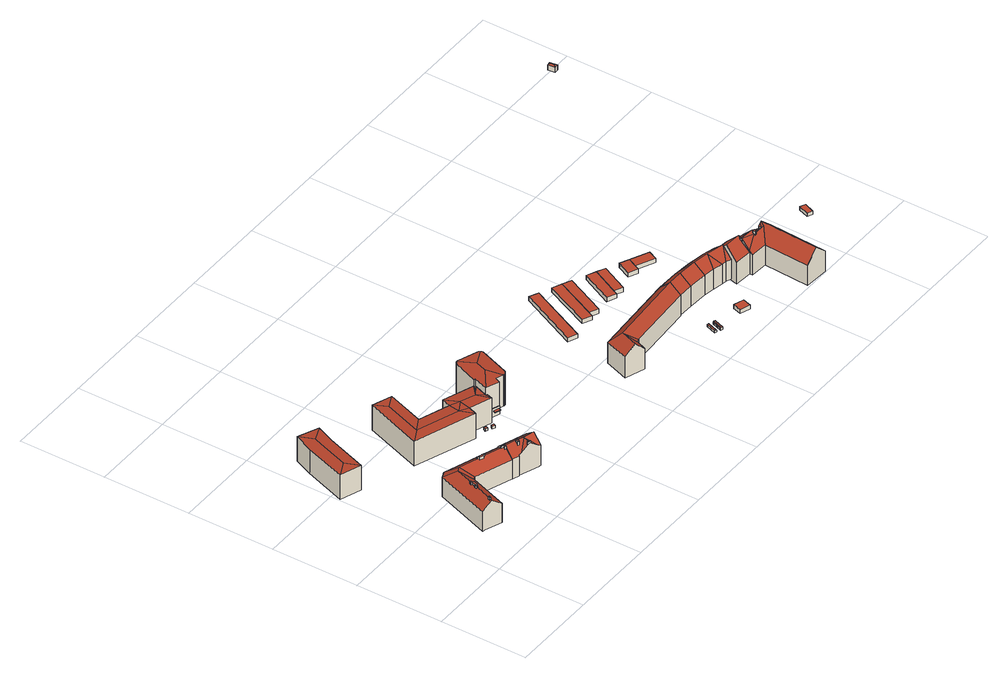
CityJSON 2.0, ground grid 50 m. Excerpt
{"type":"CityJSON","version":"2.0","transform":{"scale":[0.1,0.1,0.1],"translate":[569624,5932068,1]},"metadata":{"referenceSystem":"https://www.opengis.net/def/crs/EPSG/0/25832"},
"CityObjects":{
"building1":{"type":"Building","attributes":{"Grundfläche 2D":"463.631315","Grundhöhe NN":"1.616"},"geometry":[{"type":"Solid","lod":"3","boundaries":[[[[0,1,2,3,4,5]],[[3,6,4]],[[1,0,7]],[[3,2,1,7,8,6]],[[9,10,5,4]],[[10,11,0,5]],[[11,12,7,0]],[[12,13,8,7]],[[13,14,6,8]],[[14,9,4,6]],[[14,13,12,11,10,9]]]],"semantics":{"surfaces":[{"type":"RoofSurface"},{"type":"WallSurface"},{"type":"GroundSurface"}],"values":[[0,0,0,0,1,1,1,1,1,1,2]]}}]},
"building2":{"type":"Building","attributes":{"Grundfläche 2D":"709.509752","Grundhöhe NN":"1.701"},"children":["building2-1","building2-2","building2-3","building2-4","building2-5","building2-6","building2-7"],"geometry":[{"type":"Solid","lod":"3","boundaries":[[[[15,16,17,18,19,20,21]],[[21,22,23,15]],[[24,25,23,22,26,27,28,29,30]],[[24,30,29,28,31,32,33,34,23,25]],[[34,35,15,23]],[[36,37,38,39,19,18,17,16,15,35]],[[21,20,40,41]],[[22,21,41,42]],[[26,22,42,43]],[[44,33,32,31,28,27,26,43,45]],[[34,33,44,46]],[[35,34,46,47]],[[36,35,47,48]],[[49,50,40,20,19,39,38,37,36,48,51]],[[50,49,51,48,47,46,44,45,43,42,41,40]]]],"semantics":{"surfaces":[{"type":"RoofSurface"},{"type":"WallSurface"},{"type":"GroundSurface"}],"values":[[0,0,0,0,0,0,1,1,1,1,1,1,1,1,2]]}}]},
"building2-1":{"type":"BuildingInstallation","parents":["building2"],"geometry":[{"type":"MultiSurface","lod":"3","boundaries":[[[52,53,54,55,56,57,58]],[[59,60,56,55]],[[61,57,56,60]],[[62,63,64,53,52,58]],[[64,65,59,55,54,53]]],"semantics":{"surfaces":[{"type":"RoofSurface"},{"type":"WallSurface"}],"values":[0,1,1,1,1]}}]},
"building2-2":{"type":"BuildingInstallation","parents":["building2"],"geometry":[{"type":"MultiSurface","lod":"3","boundaries":[[[66,67,68,69,70]],[[71,72,68,67]],[[69,68,72,18]],[[70,69,18,73]],[[66,74,71,67]]],"semantics":{"surfaces":[{"type":"RoofSurface"},{"type":"WallSurface"}],"values":[0,1,1,1,1]}}]},
"building2-3":{"type":"BuildingInstallation","parents":["building2"],"geometry":[{"type":"MultiSurface","lod":"3","boundaries":[[[75,76,77,78,79,80,81]],[[79,78,31,82]],[[81,80,83,84]],[[84,27,75,81]],[[76,75,27,28,31,78,77]]],"semantics":{"surfaces":[{"type":"RoofSurface"},{"type":"WallSurface"}],"values":[0,1,1,1,1]}}]},
"building2-4":{"type":"BuildingInstallation","parents":["building2"],"geometry":[{"type":"MultiSurface","lod":"3","boundaries":[[[85,86,87,88,89,90,91,92,93,94,95,96,97,98,99,100,101,102]],[[25,103,94,93,92,91,104,105]],[[95,94,103,106]],[[106,107,96,95]],[[98,97,96,107,108,109]],[[98,109,110,99]],[[100,99,110,111]],[[112,102,101,100,111,30]],[[113,86,85,102,112,114]],[[113,115,87,86]],[[116,88,87,115]],[[116,117,89,88]],[[117,118,104,91,90,89]]],"semantics":{"surfaces":[{"type":"RoofSurface"},{"type":"WallSurface"}],"values":[0,1,1,1,1,1,1,1,1,1,1,1,1]}}]},
"building2-5":{"type":"BuildingInstallation","parents":["building2"],"geometry":[{"type":"MultiSurface","lod":"3","boundaries":[[[119,120,58,57,66,70,121]],[[74,66,57,61]],[[121,70,73,17,122]],[[119,121,122,123]],[[123,16,62,58,120,119]]],"semantics":{"surfaces":[{"type":"RoofSurface"},{"type":"WallSurface"}],"values":[0,1,1,1,1]}}]},
"building2-6":{"type":"BuildingInstallation","parents":["building2"],"geometry":[{"type":"MultiSurface","lod":"3","boundaries":[[[124,80,79,125,126,127]],[[82,128,125,79]],[[126,125,128,129]],[[129,29,130,124,127,126]],[[80,124,130,83]]],"semantics":{"surfaces":[{"type":"RoofSurface"},{"type":"WallSurface"}],"values":[0,1,1,1,1]}}]},
"building2-7":{"type":"BuildingInstallation","parents":["building2"],"geometry":[{"type":"MultiSurface","lod":"3","boundaries":[[[131,132,133,134]],[[134,133,135,136]],[[136,137,131,134]],[[132,131,137,138]],[[138,135,133,132]]],"semantics":{"surfaces":[{"type":"RoofSurface"},{"type":"WallSurface"}],"values":[0,1,1,1,1]}}]},
"building3":{"type":"Building","attributes":{"Grundfläche 2D":"202.362775","Grundhöhe NN":"1.947"},"children":["building3-1","building3-2"],"geometry":[{"type":"Solid","lod":"3","boundaries":[[[[139,140,141,142,143,144,145,76,146,147]],[[142,148,149,150,143]],[[149,151,152,143,150]],[[152,153,154,155,143]],[[156,157,158,159,76,145,144,155]],[[155,144,143]],[[139,147,146,76,159,158,157,160,161,162]],[[140,139,162,163]],[[141,140,163,164]],[[165,166,167,154,153,152,151,149,148,142,141,164,168]],[[156,155,154,167,169]],[[157,156,169,160]],[[161,160,169,167,166,165,168,164,163,162]]]],"semantics":{"surfaces":[{"type":"RoofSurface"},{"type":"WallSurface"},{"type":"GroundSurface"}],"values":[[0,0,0,0,0,0,1,1,1,1,1,1,2]]}}]},
"building3-1":{"type":"BuildingInstallation","parents":["building3"],"geometry":[{"type":"MultiSurface","lod":"3","boundaries":[[[170,171,172,173,174]],[[175,148,170,174]],[[148,149,151,172,171,170]],[[151,176,173,172]],[[150,175,174,173,176]]],"semantics":{"surfaces":[{"type":"RoofSurface"},{"type":"WallSurface"}],"values":[0,1,1,1,1]}}]},
"building3-2":{"type":"BuildingInstallation","parents":["building3"],"geometry":[{"type":"MultiSurface","lod":"3","boundaries":[[[177,178,179,180,181,182,183]],[[178,177,184,185,179]],[[186,179,185]],[[186,187,180,179]],[[187,188,181,180]],[[188,189,190,183,182,181]],[[190,184,177,183]]],"semantics":{"surfaces":[{"type":"RoofSurface"},{"type":"WallSurface"}],"values":[0,1,1,1,1,1,1]}}]},
"building4":{"type":"Building","attributes":{"Grundfläche 2D":"933.744979","Grundhöhe NN":"1.239"},"geometry":[{"type":"Solid","lod":"3","boundaries":[[[[191,192,193]],[[194,192,191]],[[194,195,196,192]],[[197,194,191]],[[197,198,199]],[[194,199,200]],[[197,199,194]],[[195,194,200,201]],[[195,201,202]],[[203,204,202,205]],[[195,202,204]],[[206,203,205,207]],[[206,207,208]],[[203,206,208,209]],[[204,203,209,210]],[[204,210,196]],[[195,204,196]],[[191,198,197]],[[211,212,193,192]],[[212,213,191,193]],[[213,214,198,191]],[[214,215,199,198]],[[215,216,200,199]],[[216,217,201,200]],[[217,218,202,201]],[[218,219,205,202]],[[219,220,207,205]],[[220,221,208,207]],[[221,222,209,208]],[[222,223,210,209]],[[223,224,196,210]],[[224,211,192,196]],[[216,215,214,213,212,211,224,223,222,221,220,219,218,217]]]],"semantics":{"surfaces":[{"type":"RoofSurface"},{"type":"WallSurface"},{"type":"GroundSurface"}],"values":[[0,0,0,0,0,0,0,0,0,0,0,0,0,0,0,0,0,0,1,1,1,1,1,1,1,1,1,1,1,1,1,1,2]]}}]},
"building5":{"type":"Building","attributes":{"Grundfläche 2D":"2.340120","Grundhöhe NN":"2.379"},"geometry":[{"type":"Solid","lod":"3","boundaries":[[[[225,226,227,228]],[[229,230,228,227]],[[230,231,225,228]],[[231,232,226,225]],[[232,229,227,226]],[[232,231,230,229]]]],"semantics":{"surfaces":[{"type":"RoofSurface"},{"type":"WallSurface"},{"type":"GroundSurface"}],"values":[[0,1,1,1,1,2]]}}]},
"building6":{"type":"Building","attributes":{"Grundfläche 2D":"2.339833","Grundhöhe NN":"2.341"},"geometry":[{"type":"Solid","lod":"3","boundaries":[[[[233,234,235,236]],[[237,238,236,235]],[[238,239,233,236]],[[239,240,234,233]],[[240,237,235,234]],[[240,239,238,237]]]],"semantics":{"surfaces":[{"type":"RoofSurface"},{"type":"WallSurface"},{"type":"GroundSurface"}],"values":[[0,1,1,1,1,2]]}}]},
"building7":{"type":"Building","attributes":{"Grundfläche 2D":"377.317528","Grundhöhe NN":"1.589"},"children":["building7-1"],"geometry":[{"type":"Solid","lod":"3","boundaries":[[[[241,242,243,244,245,246,247,248,249,250,251,252,253]],[[253,254,255,241]],[[256,241,255]],[[257,241,256]],[[258,259,260,261,262,263,242,241,264,265,266]],[[267,260,259]],[[268,269,261]],[[269,262,261]],[[270,263,262]],[[271,272,263]],[[272,273,263]],[[273,274,263]],[[275,276,277,243,242,263,274,278,279,280,281]],[[282,273,272]],[[283,278,274]],[[284,285,279]],[[285,280,279]],[[243,277,286,287,288,289,244]],[[290,291,244]],[[244,291,292,245]],[[293,246,245]],[[294,295,296,297,298]],[[295,294,299,300]],[[296,295,300,301]],[[297,296,301,302]],[[251,250,303,304]],[[252,251,304,305]],[[247,246,306,307]],[[248,247,307,308]],[[249,248,308,309]],[[250,249,309,303]],[[253,252,305,310]],[[254,253,310,311]],[[255,254,311,312]],[[256,255,312,313]],[[257,256,313,314]],[[315,264,241,257,314,316]],[[265,264,315,317]],[[266,265,317,318]],[[258,266,318,319]],[[259,258,319,320]],[[267,259,320,321]],[[260,267,321,322]],[[261,260,322,323]],[[268,261,323,324]],[[269,268,324,325]],[[262,269,325,326]],[[270,262,326,327]],[[263,270,327,328]],[[271,263,328,329]],[[272,271,329,330]],[[282,272,330,331]],[[273,282,331,332]],[[274,273,332,333]],[[283,274,333,334]],[[278,283,334,335]],[[279,278,335,336]],[[284,279,336,337]],[[285,284,337,338]],[[280,285,338,339]],[[281,280,339,340]],[[275,281,340,341]],[[276,275,341,342]],[[277,276,342,343]],[[297,302,344,288,287,286,277,343,299,294,298]],[[289,288,344,345]],[[244,289,345,346]],[[290,244,346,347]],[[291,290,347,348]],[[292,291,348,349]],[[245,292,349,350]],[[293,245,350,351]],[[246,293,351,306]],[[342,341,340,339,338,337,336,335,334,333,332,331,330,329,328,327,326,325,324,323,322,321,320,319,318,317,315,316,314,313,312,311,310,305,304,303,309,308,307,306,351,350,349,348,347,346,345,344,302,301,300,299,343]]]],"semantics":{"surfaces":[{"type":"RoofSurface"},{"type":"WallSurface"},{"type":"GroundSurface"}],"values":[[0,0,0,0,0,0,0,0,0,0,0,0,0,0,0,0,0,0,0,0,0,0,1,1,1,1,1,1,1,1,1,1,1,1,1,1,1,1,1,1,1,1,1,1,1,1,1,1,1,1,1,1,1,1,1,1,1,1,1,1,1,1,1,1,1,1,1,1,1,1,1,1,1,2]]}}]},
"building7-1":{"type":"BuildingInstallation","parents":["building7"],"geometry":[{"type":"MultiSurface","lod":"3","boundaries":[[[352,353,354,355]],[[356,357,354,353]],[[357,358,355,354]],[[358,359,352,355]],[[359,356,353,352]],[[356,359,358,357]]],"semantics":{"surfaces":[{"type":"RoofSurface"},{"type":"WallSurface"},{"type":"OuterCeilingSurface"}],"values":[0,1,1,1,1,2]}}]},
"building8":{"type":"Building","attributes":{"Grundfläche 2D":"677.203750","Grundhöhe NN":"1.495"},"geometry":[{"type":"Solid","lod":"3","boundaries":[[[[360,361,362,363]],[[364,365,361,360]],[[365,366,367,361]],[[367,368,369,361]],[[362,361,369]],[[364,360,363,370,371]],[[365,364,371,372]],[[366,365,372,373]],[[368,367,366,373,374]],[[369,368,374,375]],[[363,362,376,370]],[[362,369,375,376]],[[376,375,374,373,372,371,370]]]],"semantics":{"surfaces":[{"type":"RoofSurface"},{"type":"WallSurface"},{"type":"GroundSurface"}],"values":[[0,0,0,0,0,1,1,1,1,1,1,1,2]]}}]},
"building9":{"type":"Building","attributes":{"Grundfläche 2D":"216.334167","Grundhöhe NN":"2.030"},"geometry":[{"type":"Solid","lod":"3","boundaries":[[[[377,378,379,380]],[[381,382,380,379]],[[382,383,377,380]],[[383,384,378,377]],[[384,381,379,378]],[[384,383,382,381]]]],"semantics":{"surfaces":[{"type":"RoofSurface"},{"type":"WallSurface"},{"type":"GroundSurface"}],"values":[[0,1,1,1,1,2]]}}]},
"building10":{"type":"Building","attributes":{"Grundfläche 2D":"164.905279","Grundhöhe NN":"1.968"},"geometry":[{"type":"Solid","lod":"3","boundaries":[[[[385,386,387,388]],[[386,385,389,390]],[[387,386,390,391]],[[388,387,391,392]],[[385,388,392,389]],[[390,389,392,391]]]],"semantics":{"surfaces":[{"type":"RoofSurface"},{"type":"WallSurface"},{"type":"GroundSurface"}],"values":[[0,1,1,1,1,2]]}}]},
"building11":{"type":"Building","attributes":{"Grundfläche 2D":"8.751470","Grundhöhe NN":"2.191"},"geometry":[{"type":"Solid","lod":"3","boundaries":[[[[393,394,395,396]],[[397,394,393,398]],[[396,395,399,400]],[[398,393,396,400,401]],[[397,398,401,402]],[[399,395,394,397,402]],[[401,400,399,402]]]],"semantics":{"surfaces":[{"type":"RoofSurface"},{"type":"WallSurface"},{"type":"GroundSurface"}],"values":[[0,0,1,1,1,1,2]]}}]},
"building12":{"type":"Building","attributes":{"Grundfläche 2D":"147.743821","Grundhöhe NN":"1.921"},"geometry":[{"type":"Solid","lod":"3","boundaries":[[[[403,404,386,405]],[[406,407,405,386]],[[407,408,403,405]],[[408,409,404,403]],[[409,406,386,404]],[[409,408,407,406]]]],"semantics":{"surfaces":[{"type":"RoofSurface"},{"type":"WallSurface"},{"type":"GroundSurface"}],"values":[[0,1,1,1,1,2]]}}]},
"building13":{"type":"Building","attributes":{"Grundfläche 2D":"8.202224","Grundhöhe NN":"2.143"},"geometry":[{"type":"Solid","lod":"3","boundaries":[[[[410,411,412,413]],[[410,413,414]],[[410,414,415]],[[414,413,412,416,417]],[[415,414,417,418]],[[411,410,415,418,419]],[[412,411,419,416]],[[417,416,419,418]]]],"semantics":{"surfaces":[{"type":"RoofSurface"},{"type":"WallSurface"},{"type":"GroundSurface"}],"values":[[0,0,0,1,1,1,1,2]]}}]},
"building14":{"type":"Building","attributes":{"Grundfläche 2D":"113.346089","Grundhöhe NN":"1.962"},"geometry":[{"type":"Solid","lod":"3","boundaries":[[[[420,421,422,423]],[[421,420,424,425]],[[422,421,425,426]],[[423,422,426,427]],[[420,423,427,424]],[[425,424,427,426]]]],"semantics":{"surfaces":[{"type":"RoofSurface"},{"type":"WallSurface"},{"type":"GroundSurface"}],"values":[[0,1,1,1,1,2]]}}]},
"building15":{"type":"Building","attributes":{"Grundfläche 2D":"92.696538","Grundhöhe NN":"1.942"},"geometry":[{"type":"Solid","lod":"3","boundaries":[[[[428,421,429,430]],[[431,432,430,429]],[[432,433,428,430]],[[433,434,421,428]],[[434,431,429,421]],[[434,433,432,431]]]],"semantics":{"surfaces":[{"type":"RoofSurface"},{"type":"WallSurface"},{"type":"GroundSurface"}],"values":[[0,1,1,1,1,2]]}}]},
"building16":{"type":"Building","attributes":{"Grundfläche 2D":"32.083982","Grundhöhe NN":"2.109"},"geometry":[{"type":"Solid","lod":"3","boundaries":[[[[435,436,437,438]],[[439,440,438,437]],[[440,441,435,438]],[[441,442,436,435]],[[442,439,437,436]],[[442,441,440,439]]]],"semantics":{"surfaces":[{"type":"RoofSurface"},{"type":"WallSurface"},{"type":"GroundSurface"}],"values":[[0,1,1,1,1,2]]}}]},
"building17":{"type":"Building","attributes":{"Grundfläche 2D":"469.701117","Grundhöhe NN":"2.147"},"geometry":[{"type":"Solid","lod":"3","boundaries":[[[[443,360,444,445,364]],[[446,363,447,444,360]],[[447,448,449,444]],[[448,450,451,449]],[[452,451,450]],[[452,453,454,451]],[[455,454,453]],[[456,457,454]],[[457,451,454]],[[451,457,458,459,449]],[[445,449,459]],[[445,444,449]],[[363,446,360,443,364,460,461]],[[447,363,461,462]],[[448,447,462,463]],[[450,448,463,464]],[[452,450,464,465]],[[453,452,465,466]],[[455,453,466,467]],[[468,456,454,455,467,469]],[[364,445,470,460]],[[457,456,468,471]],[[472,459,458,457,471,473]],[[445,459,472,470]],[[463,462,461,460,470,472,473,471,468,469,467,466,465,464]]]],"semantics":{"surfaces":[{"type":"RoofSurface"},{"type":"WallSurface"},{"type":"GroundSurface"}],"values":[[0,0,0,0,0,0,0,0,0,0,0,0,1,1,1,1,1,1,1,1,1,1,1,1,2]]}}]},
"building18":{"type":"Building","attributes":{"Grundfläche 2D":"49.767315","Grundhöhe NN":"1.950"},"geometry":[{"type":"Solid","lod":"3","boundaries":[[[[474,475,476,477]],[[475,474,478,479]],[[476,475,479,480]],[[477,476,480,481]],[[474,477,481,478]],[[479,478,481,480]]]],"semantics":{"surfaces":[{"type":"RoofSurface"},{"type":"WallSurface"},{"type":"GroundSurface"}],"values":[[0,1,1,1,1,2]]}}]},
"building19":{"type":"Building","attributes":{"Grundfläche 2D":"65.881003","Grundhöhe NN":"1.932"},"geometry":[{"type":"Solid","lod":"3","boundaries":[[[[482,483,474,484]],[[478,485,484,474]],[[485,486,482,484]],[[486,487,483,482]],[[487,478,474,483]],[[487,486,485,478]]]],"semantics":{"surfaces":[{"type":"RoofSurface"},{"type":"WallSurface"},{"type":"GroundSurface"}],"values":[[0,1,1,1,1,2]]}}]},
"building20":{"type":"Building","attributes":{"Grundfläche 2D":"768.530537","Grundhöhe NN":"1.588"},"children":["building20-1"],"geometry":[{"type":"Solid","lod":"3","boundaries":[[[[488,489,490,491,492]],[[493,494,495,489,488,496,497]],[[498,499,492,491]],[[488,492,500,501]],[[502,503,504,505,506]],[[507,508,509,510,511,512]],[[513,507,512,514,515,516]],[[517,518,519,520,497,521]],[[497,520,519,494,493]],[[500,522,501]],[[501,504,523]],[[524,525,513]],[[513,519,524]],[[524,519,518]],[[525,507,513]],[[526,527,528,529,518]],[[518,529,530]],[[497,496,488,501,531]],[[501,523,532,497,531]],[[505,504,501]],[[518,530,524]],[[523,504,518,517,521,497,532]],[[518,504,503,526]],[[505,501,522]],[[507,525,524,530,529]],[[507,529,528,508]],[[513,516,519]],[[519,516,515,494]],[[500,506,505,522]],[[489,495,533,534]],[[490,489,534,535]],[[498,491,490,535,536]],[[499,498,536,537]],[[538,506,500,492,499,537]],[[502,506,538,539]],[[503,502,539,540]],[[526,503,540,541,527]],[[528,527,541,542]],[[508,528,542,543,509]],[[510,509,543,544]],[[545,514,512,511,510,544,546]],[[515,514,545,547]],[[494,515,547,533,495]],[[539,538,537,536,535,534,533,547,545,546,544,543,542,541,540]]]],"semantics":{"surfaces":[{"type":"RoofSurface"},{"type":"WallSurface"},{"type":"GroundSurface"}],"values":[[0,0,0,0,0,0,0,0,0,0,0,0,0,0,0,0,0,0,0,0,0,1,1,1,1,1,1,1,1,1,1,1,1,1,1,1,1,1,1,1,1,1,1,2]]}}]},
"building20-1":{"type":"BuildingInstallation","parents":["building20"],"geometry":[{"type":"MultiSurface","lod":"3","boundaries":[[[548,549,550,551,552,553,554,555,556]],[[520,557,493,558,554,553,552,551,559]],[[558,560,561,555,554]],[[556,555,561,496]],[[496,531,562,563,549,548,556]],[[559,551,550,549,563,532,521]]],"semantics":{"surfaces":[{"type":"RoofSurface"},{"type":"WallSurface"}],"values":[0,1,1,1,1,1]}}]},
"building21":{"type":"Building","attributes":{"Grundfläche 2D":"20.955161","Grundhöhe NN":"2.051"},"geometry":[{"type":"Solid","lod":"3","boundaries":[[[[564,565,566,567]],[[568,569,567,566]],[[569,570,564,567]],[[570,571,565,564]],[[571,568,566,565]],[[571,570,569,568]]]],"semantics":{"surfaces":[{"type":"RoofSurface"},{"type":"WallSurface"},{"type":"GroundSurface"}],"values":[[0,1,1,1,1,2]]}}]},
"building22":{"type":"Building","attributes":{"Grundfläche 2D":"9.826390","Grundhöhe NN":"1.195"},"geometry":[{"type":"Solid","lod":"3","boundaries":[[[[572,573,574,575]],[[573,576,574]],[[572,575,577]],[[573,572,577,576]],[[578,579,575,574]],[[579,580,577,575]],[[580,581,576,577]],[[581,578,574,576]],[[581,580,579,578]]]],"semantics":{"surfaces":[{"type":"RoofSurface"},{"type":"WallSurface"},{"type":"GroundSurface"}],"values":[[0,0,0,0,1,1,1,1,2]]}}]}
},
"vertices":[
[8,947,158],[89,986,162],[151,1162,162],[170,1206,162],[137,1292,158],[91,1185,158],[254,1242,158],[128,905,158],[210,1139,158],[137,1292,6],[91,1185,6],[8,947,6],[128,905,6],[210,1139,6],[254,1242,6],
[347,479,173],[307,365,173],[298,341,173],[293,328,173],[252,212,173],[307,192,127],[384,410,127],[403,419,127],[374,491,173],[485,452,173],[478,455,173],[615,343,127],[631,390,165],[635,400,173],[614,408,173],[519,440,173],[636,402,172],[654,454,128],[654,455,127],[346,564,127],[307,547,127],[196,231,127],[202,229,132],[205,228,135],[210,227,138],[307,192,7],[384,410,7],[403,419,7],[615,343,7],[654,455,7],[654,454,7],[346,564,7],[307,547,7],[196,231,7],[205,228,7],[210,227,7],[202,229,7],
[307,371,182],[309,379,182],[307,380,182],[303,381,182],[298,368,182],[302,366,182],[305,366,182],[303,381,167],[298,368,167],[302,366,170],[305,366,172],[307,371,172],[309,379,172],[307,380,170],
[293,343,182],[291,343,182],[287,330,182],[293,328,182],[297,341,182],[291,343,168],[287,330,168],[297,341,173],[293,343,169],
[631,390,182],[634,397,182],[635,400,182],[636,402,182],[627,405,182],[626,402,182],[622,393,182],[627,405,172],[626,402,172],[622,393,165],
[509,450,182],[508,451,182],[507,449,182],[487,456,182],[488,457,182],[487,457,182],[480,460,182],[479,457,182],[478,455,182],[478,454,182],[485,451,182],[483,445,182],[503,437,182],[504,437,182],[506,444,182],[519,439,182],[519,440,182],[521,446,182],[478,454,172],[480,460,169],[479,457,171],[485,451,172],[483,445,167],[503,437,167],[504,437,167],[506,444,172],[519,439,172],[521,446,169],[508,451,169],[509,450,169],[507,449,170],[487,456,170],[488,457,169],[487,457,169],
[316,362,182],[307,365,182],[307,338,182],[307,338,166],[316,362,166],
[613,406,182],[628,408,182],[615,412,182],[614,408,182],[628,408,170],[615,412,170],[613,406,172],
[256,224,182],[260,237,182],[254,239,182],[250,226,182],[254,239,168],[250,226,168],[256,224,173],[260,237,173],
[614,339,134],[651,326,134],[653,332,139],[669,326,139],[737,360,181],[699,374,182],[691,377,182],[631,390,176],[615,343,137],[707,313,171],[719,308,181],[721,315,181],[723,307,178],[770,290,139],[772,290,139],[779,287,139],[798,340,182],[818,396,134],[654,454,134],[636,402,178],[635,400,179],[654,454,9],[615,343,9],[614,339,9],[651,326,9],[653,332,9],[770,290,9],[772,290,9],[779,287,9],[719,308,9],[818,396,9],
[707,313,190],[719,308,190],[723,307,190],[725,313,190],[710,319,190],[710,319,172],[725,313,178],
[698,370,190],[697,370,190],[696,371,190],[689,373,190],[684,357,190],[688,356,190],[692,354,190],[698,370,179],[697,370,179],[696,371,179],[689,373,179],[684,357,166],[688,356,166],[692,354,166],
[929,716,157],[926,679,157],[939,713,157],[900,757,160],[814,788,160],[800,724,157],[956,791,158],[958,797,157],[952,799,157],[955,805,157],[779,869,157],[760,817,157],[509,838,160],[749,752,160],[586,879,157],[585,1054,160],[661,1090,157],[550,1130,157],[433,800,157],[782,675,157],[926,679,2],[939,713,2],[929,716,2],[958,797,2],[952,799,2],[955,805,2],[779,869,2],[760,817,2],[586,879,2],[661,1090,2],[550,1130,2],[433,800,2],[782,675,2],[800,724,2],
[855,653,28],[862,666,28],[848,673,28],[841,660,28],[848,673,14],[841,660,14],[855,653,14],[862,666,14],
[891,634,28],[898,647,28],[884,654,28],[877,641,28],[884,654,13],[877,641,13],[891,634,13],[898,647,13],
[1151,899,202],[1061,857,208],[1040,799,208],[1063,701,203],[1074,701,202],[1079,703,202],[1082,704,202],[1085,706,201],[1087,708,201],[1089,711,201],[1091,713,201],[1091,714,201],[1154,885,201],[1154,888,201],[1154,891,201],[1153,894,201],[1152,897,202],[1145,907,201],[1142,909,201],[1137,911,201],[1033,950,201],[1026,951,201],[1019,950,202],[1151,900,202],[1149,902,202],[1147,905,201],[1139,911,201],[1032,950,201],[1029,951,201],[1022,951,201],[1018,950,201],[1017,949,201],[1014,948,201],[1012,947,201],[952,799,200],[958,797,201],[929,716,201],[1010,946,201],[1008,945,201],[1005,941,201],[1004,940,200],[1015,949,201],[1011,947,201],[1007,943,201],[1006,942,201],[961,705,201],[997,691,201],[1006,688,201],[1017,718,203],[1064,701,203],[1067,700,203],[1070,700,202],[1077,702,202],[961,705,54],[959,699,54],[1002,684,54],[1004,689,54],[997,691,54],[961,705,6],[959,699,6],[1002,684,6],[1004,689,6],[1089,711,6],[1091,713,6],[1091,714,6],[1079,703,6],[1082,704,6],[1085,706,6],[1087,708,6],[1154,885,6],[1154,888,6],[1154,891,6],[1153,894,6],[1152,897,6],[1151,900,6],[1151,899,6],[1149,902,6],[1147,905,6],[1145,907,6],[1142,909,6],[1139,911,6],[1137,911,6],[1033,950,6],[1032,950,6],[1029,951,6],[1026,951,6],[1022,951,6],[1019,950,6],[1018,950,6],[1017,949,6],[1015,949,6],[1014,948,6],[1012,947,6],[1011,947,6],[1010,946,6],[1008,945,6],[1007,943,6],[1006,942,6],[1005,941,6],[1004,940,6],[952,799,6],[958,797,6],[929,716,6],[1006,688,6],[1017,718,6],[1063,701,6],[1064,701,6],[1067,700,6],[1070,700,6],[1074,701,6],[1077,702,6],
[989,669,45],[995,686,45],[965,697,45],[959,680,45],[995,686,43],[965,697,43],[959,680,43],[989,669,43],
[2134,447,190],[1675,416,190],[1738,362,134],[2138,387,134],[2130,507,134],[1632,475,134],[1584,338,134],[1640,318,190],[1696,299,134],[1716,353,134],[2138,387,5],[2130,507,5],[1632,475,5],[1584,338,5],[1696,299,5],[1716,353,5],[1738,362,5],
[1651,726,35],[1703,702,35],[1861,1041,35],[1809,1066,35],[1861,1041,10],[1809,1066,10],[1651,726,10],[1703,702,10],
[1860,724,36],[1982,987,36],[1930,1011,36],[1809,748,36],[1860,724,10],[1982,987,10],[1930,1011,10],[1809,748,10],
[2142,226,28],[2122,167,28],[2126,165,21],[2147,224,21],[2113,170,26],[2134,229,26],[2126,165,12],[2147,224,12],[2134,229,12],[2113,170,12],
[1924,727,36],[2033,963,36],[1873,751,36],[1982,987,9],[1873,751,9],[1924,727,9],[2033,963,9],
[2152,156,28],[2160,153,27],[2181,212,27],[2173,215,28],[2168,217,21],[2148,158,21],[2181,212,11],[2168,217,11],[2148,158,11],[2160,153,11],
[2069,722,36],[2157,903,36],[2106,928,36],[2018,747,36],[2069,722,10],[2157,903,10],[2106,928,10],[2018,747,10],
[2205,880,36],[2081,748,36],[2130,724,36],[2081,748,9],[2130,724,9],[2205,880,9],[2157,903,9],
[2369,135,35],[2385,185,35],[2326,203,35],[2310,154,35],[2326,203,11],[2310,154,11],[2369,135,11],[2385,185,11],
[2130,501,140],[2221,447,190],[2261,506,134],[2137,393,140],[2221,387,134],[2334,380,134],[2330,439,190],[2393,371,134],[2422,425,190],[2452,359,134],[2478,354,134],[2523,403,190],[2510,345,134],[2537,462,134],[2462,480,134],[2437,484,134],[2371,495,133],[2130,507,11],[2138,387,11],[2221,387,11],[2334,380,11],[2393,371,11],[2452,359,11],[2478,354,11],[2510,345,11],[2537,462,11],[2523,403,11],[2261,506,11],[2462,480,11],[2371,495,11],[2437,484,11],
[2328,824,35],[2277,848,35],[2239,769,35],[2291,745,35],[2328,824,9],[2277,848,9],[2239,769,9],[2291,745,9],
[2408,723,35],[2432,775,35],[2304,772,35],[2304,772,9],[2408,723,9],[2432,775,9],
[2760,324,188],[2699,271,133],[2684,10,133],[2754,6,200],[2774,347,200],[2681,325,186],[2600,296,152],[2599,277,133],[2691,327,188],[2686,327,188],[2824,2,133],[2844,343,133],[2765,347,192],[2752,330,181],[2767,380,132],[2690,385,132],[2687,342,173],[2753,348,163],[2765,347,163],[2612,371,204],[2615,418,157],[2617,444,131],[2534,449,131],[2523,403,177],[2517,376,204],[2604,357,191],[2500,303,140],[2600,296,138],[2603,347,183],[2686,334,194],[2687,342,201],[2603,347,201],[2681,328,188],[2686,333,193],[2753,348,181],[2686,334,180],[2611,356,192],[2611,363,198],[2690,385,158],[2692,413,130],[2615,418,130],[2612,371,178],[2611,363,184],[2691,327,187],[2686,333,182],[2599,277,6],[2699,271,6],[2684,10,6],[2824,2,6],[2844,343,6],[2765,347,6],[2767,380,6],[2690,385,6],[2692,413,6],[2615,418,6],[2617,444,6],[2534,449,6],[2500,303,6],[2523,403,6],[2600,296,6],
[2691,332,208],[2691,333,208],[2686,333,208],[2681,333,208],[2681,327,208],[2681,325,208],[2681,320,208],[2691,320,208],[2691,327,208],[2681,327,187],[2681,320,180],[2681,333,193],[2687,320,181],[2691,320,181],[2691,332,182],[2691,333,181],
[3153,303,31],[3177,361,31],[3147,374,31],[3123,315,31],[3147,374,11],[3123,315,11],[3153,303,11],[3177,361,11],
[3373,2010,36],[3375,1988,36],[3388,1979,33],[3383,2021,33],[3365,1976,33],[3360,2018,33],[3388,1979,2],[3383,2021,2],[3360,2018,2],[3365,1976,2]
]}
